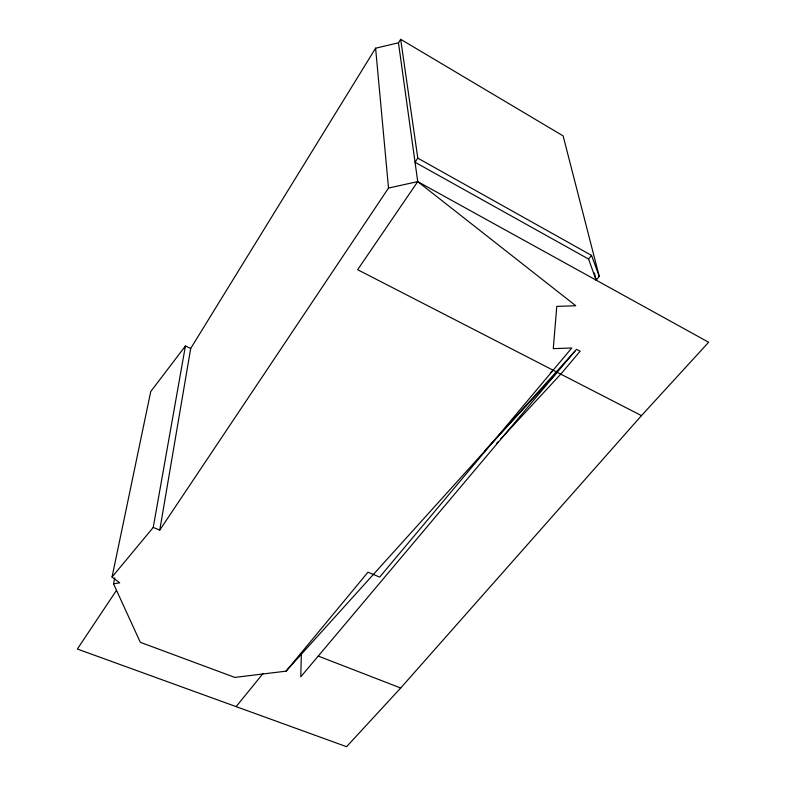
<?xml version="1.0" encoding="UTF-8"?>
<svg xmlns="http://www.w3.org/2000/svg" width="786" height="786" viewBox="0 0 786 786"><rect width="100%" height="100%" fill="white"/><g stroke="black" fill="none" stroke-linecap="round" stroke-linejoin="round"><path stroke-width="1.18" d="M301.372 653.097L300.792 676.795L576.511 349.328L580.137 351.224L560.772 374.136L500.692 439.01M574.9 351.234L286.065 671.156L234.798 677.404L140.321 642.309L113.528 583.831L119.718 582.819L112.044 577.062L153.231 527.445L159.764 530.098L190.703 348.453L375.6 48.201L398.463 42.817L400.673 39.3L563.13 135.899L599.246 276.417L596.181 280.15L588.567 259.056L415.037 162.24L417.798 158.143L400.673 39.3M153.231 527.445L185.417 346.007L190.703 348.453M113.528 583.831L114.756 577.838M112.044 577.062L150.735 391.556L185.417 346.007M116.416 590.453L77.362 649.03L346.587 746.7L400.683 688.015L641.474 415.627L708.638 342.264L417.73 181.605L388.52 188.05L159.764 530.098M398.463 42.817L417.73 181.605L357.64 269.706L641.474 415.627M588.567 259.056L591.524 255.391L417.798 158.143M236.124 706.624L263.133 673.396M286.065 671.156L367.995 572.188L379.667 577.091L571.766 348.002L553.275 348.64L556.783 306.402L575.745 305.734L417.73 181.605M484.942 450.604L557.176 372.289M496.516 443.52L498.186 441.712M550.573 372.849L553.138 370.216M318.31 656.084L400.683 688.015M591.524 255.391L599.246 276.417M594.393 273.037L596.181 280.15M375.6 48.201L388.52 188.05"/></g></svg>
